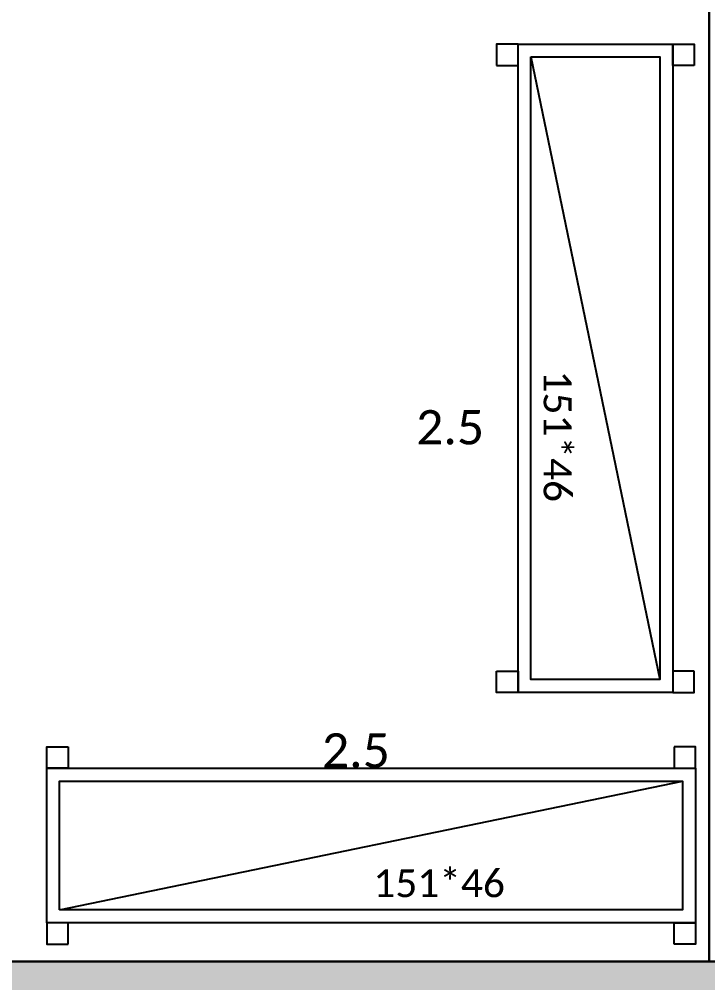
# Model space of a CAD drawing. Header units: millimetres. Extents: x -10496 to -5455, y -188 to 7293.
# Drawn here: x -8365.5 to -8205.2, y 4149.4 to 4373.7 of the extents above; entities that cross this region are included whole.
import ezdxf

# ---------------------------------------------------------------- set-up
doc = ezdxf.new("R2010")
doc.units = ezdxf.units.MM
for name, color, linetype, lineweight in [('.', 142, 'Continuous', 15), ('00 TEFRİŞ', 252, 'Continuous', 13), ('GJC_duvar', 10, 'Continuous', 30), ('GJC_Soğuk oda P', 170, 'Continuous', 30)]:
    doc.layers.add(name, color=color, linetype=linetype, lineweight=lineweight)
for name, color, linetype in [('GJC ALAN', 2, 'Continuous'), ('Kıtc-002 Çizgi', 7, 'Continuous'), ('Kıtc-008 Rakam', 1, 'Continuous'), ('Kıtc-041 İstif Rafı', 7, 'Continuous')]:
    doc.layers.add(name, color=color, linetype=linetype)
doc.styles.get("Standard").update_dxf_attribs({"font": 'calibri.ttf', "height": 15})

# ---------------------------------------------------------------- blocks, each defined once
blk = doc.blocks.new('A$C317845BC')
at = {"layer": 'Kıtc-041 İstif Rafı'}
blk.add_line((3, 8), (148, 38), dxfattribs=at)
for points in [[(5, 46), (5, 41), (0, 41), (0, 46)], [(146, 46), (146, 41), (151, 41), (151, 46)], [(0, 5), (0, 41), (151, 41), (151, 5)], [(3, 8), (3, 38), (148, 38), (148, 8)], [(5, 0), (5, 5), (0, 5), (0, 0)], [(146, 0), (146, 5), (151, 5), (151, 0)]]:
    blk.add_lwpolyline(points, close=True, dxfattribs=at)
blk.add_text('151*46', height=6.48, dxfattribs=at).set_placement((76.02, 10.96))
blk = doc.blocks.new('new ytong')
at = {"layer": '.'}
h = blk.add_hatch(dxfattribs=at)
h.set_pattern_fill('HONEY', color=1)
h.set_pattern_definition([(0, (-22104.902, 323.666), (4.7625, 2.7496306), [3.175, -6.35]), (120, (-22104.902, 323.666), (-4.7625, 2.7496307), [3.175, -6.35]), (60, (-22104.902, 323.666), (1e-08, 5.4992613), [-6.35, 3.175])])
edge = h.paths.add_edge_path()
edge.add_line((-19803.34, 4985.56), (-20280.34, 4985.56))
edge.add_line((-20280.34, 4985.56), (-20280.34, 4925.56))
edge.add_line((-20280.34, 4925.56), (-20338.34, 4925.56))
edge.add_line((-20338.34, 4925.56), (-20338.34, 4415.56))
edge.add_line((-20338.34, 4415.56), (-19423.38, 4415.56))
edge.add_line((-19423.38, 4415.56), (-19423.38, 4985.56))
edge.add_line((-19423.38, 4985.56), (-19583.41, 4985.56))
edge.add_line((-19583.41, 4985.56), (-19583.59, 4925.35))
edge.add_line((-19583.59, 4925.35), (-19673.34, 4925.35))
edge.add_line((-19673.34, 4925.35), (-19673.34, 4985.56))
edge.add_line((-19673.34, 4985.56), (-19803.34, 4985.56))
edge.add_line((-19803.34, 4995.56), (-20293.34, 4995.56))
edge.add_line((-20293.34, 4995.56), (-20293.34, 4935.56))
edge.add_line((-20293.34, 4935.56), (-20348.34, 4935.56))
edge.add_line((-20348.34, 4935.56), (-20348.34, 4405.56))
edge.add_line((-20348.34, 4405.56), (-19413.38, 4405.56))
edge.add_line((-19413.38, 4405.56), (-19413.38, 4995.56))
edge.add_line((-19413.38, 4995.56), (-19593.38, 4995.56))
edge.add_line((-19593.38, 4995.56), (-19593.56, 4935.35))
edge.add_line((-19593.56, 4935.35), (-19663.34, 4935.35))
edge.add_line((-19663.34, 4935.35), (-19663.34, 4995.56))
edge.add_line((-19663.34, 4995.56), (-19803.34, 4995.56))
at = {"layer": '00 TEFRİŞ'}
h = blk.add_hatch(dxfattribs=at)
h.set_pattern_fill('HONEY', color=8)
h.set_pattern_definition([(0, (-22104.902, 323.666), (4.7625, 2.7496306), [3.175, -6.35]), (120, (-22104.902, 323.666), (-4.7625, 2.7496307), [3.175, -6.35]), (60, (-22104.902, 323.666), (1e-08, 5.4992613), [-6.35, 3.175])])
edge = h.paths.add_edge_path()
edge.add_line((-19803.34, 4985.56), (-20283.34, 4985.56))
edge.add_line((-20283.34, 4985.56), (-20283.34, 4925.56))
edge.add_line((-20283.34, 4925.56), (-20338.34, 4925.56))
edge.add_line((-20338.34, 4925.56), (-20338.34, 4415.56))
edge.add_line((-20338.34, 4415.56), (-19423.38, 4415.56))
edge.add_line((-19423.38, 4415.56), (-19423.38, 4985.56))
edge.add_line((-19423.38, 4985.56), (-19583.41, 4985.56))
edge.add_line((-19583.41, 4985.56), (-19583.59, 4925.35))
edge.add_line((-19583.59, 4925.35), (-19673.34, 4925.35))
edge.add_line((-19673.34, 4925.35), (-19673.34, 4985.56))
edge.add_line((-19673.34, 4985.56), (-19803.34, 4985.56))
edge.add_line((-19803.34, 4995.56), (-20290.34, 4995.56))
edge.add_line((-20290.34, 4995.56), (-20290.34, 4935.56))
edge.add_line((-20290.34, 4935.56), (-20348.34, 4935.56))
edge.add_line((-20348.34, 4935.56), (-20348.34, 4405.56))
edge.add_line((-20348.34, 4405.56), (-19413.38, 4405.56))
edge.add_line((-19413.38, 4405.56), (-19413.38, 4995.56))
edge.add_line((-19413.38, 4995.56), (-19593.38, 4995.56))
edge.add_line((-19593.38, 4995.56), (-19593.56, 4935.35))
edge.add_line((-19593.56, 4935.35), (-19663.34, 4935.35))
edge.add_line((-19663.34, 4935.35), (-19663.34, 4995.56))
edge.add_line((-19663.34, 4995.56), (-19803.34, 4995.56))
at = {"color": 1}
blk.add_lwpolyline([(-19803.34, 4985.56), (-20280.34, 4985.56), (-20280.34, 4925.56), (-20338.34, 4925.56), (-20338.34, 4415.56), (-19423.38, 4415.56), (-19423.38, 4985.56), (-19583.41, 4985.56), (-19583.59, 4925.35), (-19673.34, 4925.35), (-19673.34, 4985.56), (-19803.34, 4985.56)], dxfattribs=at)
at = {"layer": '00 TEFRİŞ', "color": 8}
blk.add_lwpolyline([(-19803.34, 4985.56), (-20280.34, 4985.56), (-20280.34, 4925.56), (-20338.34, 4925.56), (-20338.34, 4415.56), (-19423.38, 4415.56), (-19423.38, 4985.56), (-19583.41, 4985.56), (-19583.59, 4925.35), (-19673.34, 4925.35), (-19673.34, 4985.56), (-19803.34, 4985.56)], dxfattribs=at)
blk.add_lwpolyline([(-19813.34, 4985.56), (-19813.34, 4415.56), (-20338.34, 4415.56), (-20338.34, 4925.56), (-20280.34, 4925.56), (-20280.34, 4985.56)], close=True, dxfattribs=at)
at = {"layer": 'GJC_Soğuk oda P'}
blk.add_lwpolyline([(-19813.34, 4985.56), (-20280.34, 4985.56), (-20280.34, 4925.56), (-20338.34, 4925.56), (-20338.34, 4415.56), (-19813.34, 4415.56)], close=True, dxfattribs=at)

msp = doc.modelspace()

# ---------------------------------------------------------------- block references
at = {"layer": 'Kıtc-002 Çizgi', "rotation": 270}
msp.add_blockref('A$C317845BC', (-8254.37, 4367.97), dxfattribs=at)
at = {"layer": 'Kıtc-002 Çizgi'}
msp.add_blockref('A$C317845BC', (-8359.08, 4158.34), dxfattribs=at)

# ---------------------------------------------------------------- texts
at = {"layer": 'Kıtc-008 Rakam', "color": 1}
for p in [(-8273.07, 4274.73), (-8295, 4199.46)]:
    msp.add_text('2.5', height=8, dxfattribs=at).set_placement(p)

# ---------------------------------------------------------------- next in the draw order: block references
at = {"layer": 'GJC_duvar', "color": 41, "true_color": 0xf4ee51}
msp.add_blockref('new ytong', (11608.46, -261.26), dxfattribs=at)

# ---------------------------------------------------------------- next in the draw order: linework, layer by layer
at = {"layer": 'GJC ALAN', "color": 40, "lineweight": 30, "true_color": 0xf8d731}
msp.add_lwpolyline([(-8671.89, 4724.3), (-8671.89, 4664.3), (-8729.88, 4664.3), (-8729.88, 4154.3), (-8204.88, 4154.3), (-8204.88, 4724.3)], close=True, dxfattribs=at)

doc.saveas('drawing.dxf')
